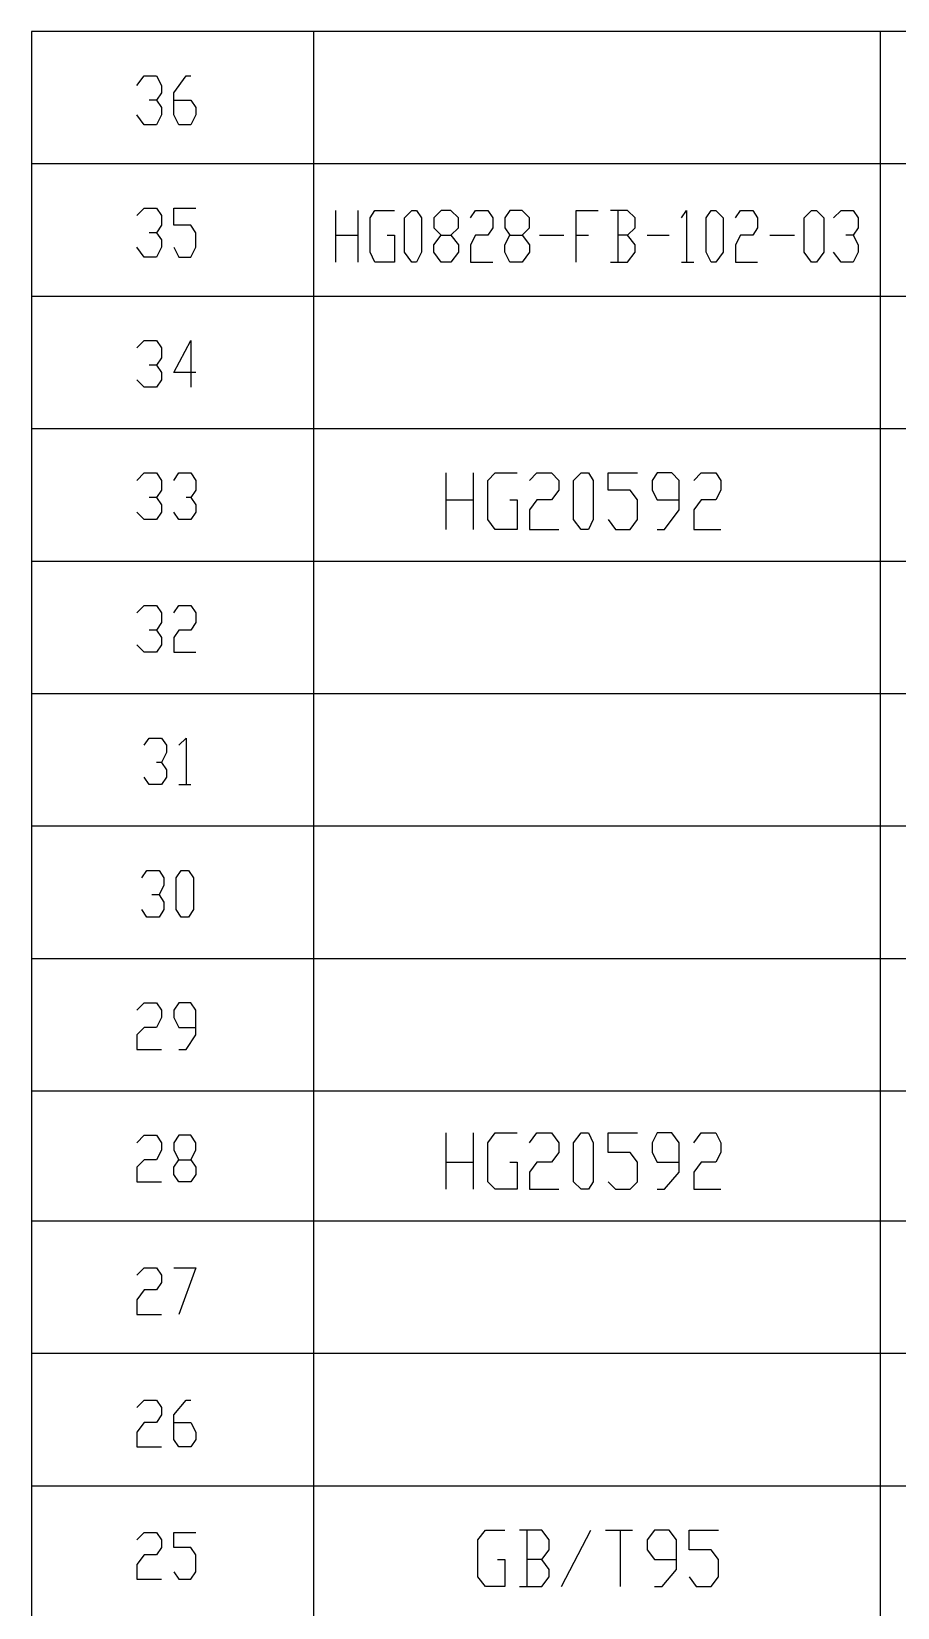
# Model space of a CAD drawing. Header units: millimetres. Extents: x -2210 to 6171, y -6737 to 5572.
# Drawn here: x 3473 to 4160, y -2972 to -1722 of the extents above; entities that cross this region are included whole.
import ezdxf

# ---------------------------------------------------------------- set-up
doc = ezdxf.new("R2010")
doc.units = ezdxf.units.MM
doc.layers.add('1', color=7, linetype='Continuous')

msp = doc.modelspace()

# ---------------------------------------------------------------- linework, layer by layer
at = {"layer": '1', "color": 0, "lineweight": 25}
for points in [[(3472.8, -1721.6), (3472.8, -6684.7)], [(6171.2, -1721.6), (3472.8, -1721.6)], [(3696.5, -1721.6), (3696.5, -5678.8)], [(4145.9, -1721.6), (4145.9, -5678.8)], [(3556.4, -1764.4), (3562.2, -1756.7), (3572, -1756.7), (3575.9, -1764.4), (3575.9, -1770.3), (3572, -1776.1), (3566.1, -1776.1)], [(3585.6, -1776.1), (3599.2, -1776.1), (3603.1, -1782), (3603.1, -1787.8), (3599.2, -1795.6), (3589.5, -1795.6), (3585.6, -1787.8), (3585.6, -1770.3), (3595.3, -1756.7), (3599.2, -1756.7)], [(3572, -1776.1), (3575.9, -1782), (3575.9, -1787.8), (3572, -1795.6), (3562.2, -1795.6), (3556.4, -1787.8)], [(6171.2, -1826.7), (3472.8, -1826.7)], [(3556.4, -1867.6), (3562.2, -1861.7), (3572, -1861.7), (3575.9, -1867.6), (3575.9, -1875.3), (3572, -1881.2), (3566.1, -1881.2)], [(3585.6, -1892.8), (3589.5, -1900.6), (3599.2, -1900.6), (3603.1, -1892.8), (3603.1, -1881.2), (3599.2, -1875.3), (3585.6, -1875.3), (3585.6, -1861.7), (3603.1, -1861.7)], [(3714, -1904.5), (3714, -1863.7)], [(3731.5, -1863.7), (3731.5, -1904.5)], [(3754.9, -1883.1), (3760.7, -1883.1), (3760.7, -1904.5), (3745.1, -1904.5), (3741.2, -1896.7), (3741.2, -1869.5), (3745.1, -1863.7), (3760.7, -1863.7)], [(3774.3, -1904.5), (3768.5, -1896.7), (3768.5, -1869.5), (3774.3, -1863.7), (3778.2, -1863.7), (3782.1, -1869.5), (3782.1, -1896.7), (3778.2, -1904.5), (3774.3, -1904.5)], [(3797.7, -1904.5), (3791.8, -1896.7), (3791.8, -1890.9), (3797.7, -1883.1), (3805.4, -1883.1), (3811.3, -1877.3), (3811.3, -1869.5), (3805.4, -1863.7), (3797.7, -1863.7), (3791.8, -1869.5), (3791.8, -1877.3), (3797.7, -1883.1)], [(3821, -1869.5), (3824.9, -1863.7), (3834.6, -1863.7), (3838.5, -1869.5), (3838.5, -1877.3), (3834.6, -1883.1), (3824.9, -1883.1), (3821, -1890.9), (3821, -1904.5), (3838.5, -1904.5)], [(3852.1, -1904.5), (3848.2, -1896.7), (3848.2, -1890.9), (3852.1, -1883.1), (3861.9, -1883.1), (3867.7, -1877.3), (3867.7, -1869.5), (3861.9, -1863.7), (3852.1, -1863.7), (3848.2, -1869.5), (3848.2, -1877.3), (3852.1, -1883.1)], [(3904.7, -1904.5), (3904.7, -1863.7), (3922.2, -1863.7)], [(3945.5, -1883.1), (3951.4, -1877.3), (3951.4, -1869.5), (3945.5, -1863.7), (3931.9, -1863.7)], [(3937.7, -1863.7), (3937.7, -1904.5)], [(3988.3, -1869.5), (3992.2, -1863.7), (3992.2, -1904.5)], [(4011.7, -1904.5), (4007.8, -1896.7), (4007.8, -1869.5), (4011.7, -1863.7), (4015.6, -1863.7), (4021.4, -1869.5), (4021.4, -1896.7), (4015.6, -1904.5), (4011.7, -1904.5)], [(4031.1, -1869.5), (4035, -1863.7), (4044.7, -1863.7), (4048.6, -1869.5), (4048.6, -1877.3), (4044.7, -1883.1), (4035, -1883.1), (4031.1, -1890.9), (4031.1, -1904.5), (4048.6, -1904.5)], [(4091.4, -1904.5), (4085.6, -1896.7), (4085.6, -1869.5), (4091.4, -1863.7), (4095.3, -1863.7), (4101.2, -1869.5), (4101.2, -1896.7), (4095.3, -1904.5), (4091.4, -1904.5)], [(4108.9, -1869.5), (4114.8, -1863.7), (4124.5, -1863.7), (4128.4, -1869.5), (4128.4, -1877.3), (4124.5, -1883.1), (4118.7, -1883.1)], [(3572, -1881.2), (3575.9, -1887), (3575.9, -1892.8), (3572, -1900.6), (3562.2, -1900.6), (3556.4, -1892.8)], [(3714, -1883.1), (3731.5, -1883.1)], [(3805.4, -1883.1), (3811.3, -1890.9), (3811.3, -1896.7), (3805.4, -1904.5), (3797.7, -1904.5)], [(3861.9, -1883.1), (3867.7, -1890.9), (3867.7, -1896.7), (3861.9, -1904.5), (3852.1, -1904.5)], [(3875.5, -1883.1), (3894.9, -1883.1)], [(3904.7, -1883.1), (3914.4, -1883.1)], [(3931.9, -1904.5), (3945.5, -1904.5), (3951.4, -1896.7), (3951.4, -1890.9), (3945.5, -1883.1), (3937.7, -1883.1)], [(3961.1, -1883.1), (3978.6, -1883.1)], [(4058.4, -1883.1), (4077.8, -1883.1)], [(4124.5, -1883.1), (4128.4, -1890.9), (4128.4, -1896.7), (4124.5, -1904.5), (4114.8, -1904.5), (4108.9, -1896.7)], [(3988.3, -1904.5), (3998, -1904.5)], [(6171.2, -1931.8), (3472.8, -1931.8)], [(3556.4, -1972.6), (3562.2, -1966.8), (3572, -1966.8), (3575.9, -1972.6), (3575.9, -1980.4), (3572, -1986.2), (3566.1, -1986.2)], [(3603.1, -1992.1), (3585.6, -1992.1), (3599.2, -1966.8), (3599.2, -2003.7)], [(3572, -1986.2), (3575.9, -1992.1), (3575.9, -1997.9), (3572, -2003.7), (3562.2, -2003.7), (3556.4, -1997.9)], [(6171.2, -2036.8), (3472.8, -2036.8)], [(3556.4, -2077.7), (3562.2, -2071.8), (3572, -2071.8), (3575.9, -2077.7), (3575.9, -2085.5), (3572, -2091.3), (3566.1, -2091.3)], [(3585.6, -2077.7), (3589.5, -2071.8), (3599.2, -2071.8), (3603.1, -2077.7), (3603.1, -2085.5), (3599.2, -2091.3), (3595.3, -2091.3)], [(3801.5, -2116.6), (3801.5, -2071.8)], [(3822.9, -2071.8), (3822.9, -2116.6)], [(3852.1, -2093.2), (3858, -2093.2), (3858, -2116.6), (3840.5, -2116.6), (3834.6, -2108.8), (3834.6, -2077.7), (3840.5, -2071.8), (3858, -2071.8)], [(3867.7, -2077.7), (3873.5, -2071.8), (3885.2, -2071.8), (3891, -2077.7), (3891, -2085.5), (3885.2, -2093.2), (3873.5, -2093.2), (3867.7, -2101), (3867.7, -2116.6), (3891, -2116.6)], [(3908.6, -2116.6), (3902.7, -2108.8), (3902.7, -2077.7), (3908.6, -2071.8), (3914.4, -2071.8), (3918.3, -2077.7), (3918.3, -2108.8), (3914.4, -2116.6), (3908.6, -2116.6)], [(3930, -2108.8), (3935.8, -2116.6), (3947.5, -2116.6), (3953.3, -2108.8), (3953.3, -2093.2), (3947.5, -2085.5), (3930, -2085.5), (3930, -2071.8), (3953.3, -2071.8)], [(3968.9, -2116.6), (3974.7, -2116.6), (3986.4, -2101), (3986.4, -2077.7), (3980.5, -2071.8), (3968.9, -2071.8), (3965, -2077.7), (3965, -2085.5), (3968.9, -2093.2), (3986.4, -2093.2)], [(3998, -2077.7), (4003.9, -2071.8), (4015.6, -2071.8), (4019.4, -2077.7), (4019.4, -2085.5), (4015.6, -2093.2), (4003.9, -2093.2), (3998, -2101), (3998, -2116.6), (4019.4, -2116.6)], [(3572, -2091.3), (3575.9, -2097.1), (3575.9, -2103), (3572, -2108.8), (3562.2, -2108.8), (3556.4, -2103)], [(3599.2, -2091.3), (3603.1, -2097.1), (3603.1, -2103), (3599.2, -2108.8), (3589.5, -2108.8), (3585.6, -2103)], [(3801.5, -2093.2), (3822.9, -2093.2)], [(6171.2, -2141.9), (3472.8, -2141.9)], [(3556.4, -2182.7), (3562.2, -2176.9), (3572, -2176.9), (3575.9, -2182.7), (3575.9, -2190.5), (3572, -2196.4), (3566.1, -2196.4)], [(3585.6, -2182.7), (3589.5, -2176.9), (3599.2, -2176.9), (3603.1, -2182.7), (3603.1, -2190.5), (3599.2, -2196.4), (3589.5, -2196.4), (3585.6, -2202.2), (3585.6, -2213.9), (3603.1, -2213.9)], [(3572, -2196.4), (3575.9, -2202.2), (3575.9, -2208), (3572, -2213.9), (3562.2, -2213.9), (3556.4, -2208)], [(6171.2, -2246.9), (3472.8, -2246.9)], [(3562.2, -2287.8), (3566.1, -2282), (3575.9, -2282), (3579.8, -2287.8), (3579.8, -2293.6), (3575.9, -2301.4), (3572, -2301.4)], [(3589.5, -2287.8), (3595.3, -2282), (3595.3, -2318.9)], [(3575.9, -2301.4), (3579.8, -2307.2), (3579.8, -2313.1), (3575.9, -2318.9), (3566.1, -2318.9), (3562.2, -2313.1)], [(3589.5, -2318.9), (3599.2, -2318.9)], [(6171.2, -2352), (3472.8, -2352)], [(3560.3, -2392.8), (3564.2, -2387), (3573.9, -2387), (3577.8, -2392.8), (3577.8, -2398.7), (3573.9, -2406.5), (3568.1, -2406.5)], [(3591.4, -2424), (3587.5, -2418.1), (3587.5, -2392.8), (3591.4, -2387), (3597.3, -2387), (3601.2, -2392.8), (3601.2, -2418.1), (3597.3, -2424), (3591.4, -2424)], [(3573.9, -2406.5), (3577.8, -2412.3), (3577.8, -2418.1), (3573.9, -2424), (3564.2, -2424), (3560.3, -2418.1)], [(6171.2, -2457.1), (3472.8, -2457.1)], [(3556.4, -2497.9), (3562.2, -2492.1), (3572, -2492.1), (3575.9, -2497.9), (3575.9, -2503.7), (3572, -2511.5), (3562.2, -2511.5), (3556.4, -2517.4), (3556.4, -2529), (3575.9, -2529)], [(3589.5, -2529), (3595.3, -2529), (3603.1, -2517.4), (3603.1, -2497.9), (3599.2, -2492.1), (3589.5, -2492.1), (3585.6, -2497.9), (3585.6, -2503.7), (3589.5, -2511.5), (3603.1, -2511.5)], [(6171.2, -2562.1), (3472.8, -2562.1)], [(3556.4, -2603), (3562.2, -2597.1), (3572, -2597.1), (3575.9, -2603), (3575.9, -2608.8), (3572, -2616.6), (3562.2, -2616.6), (3556.4, -2622.4), (3556.4, -2634.1), (3575.9, -2634.1)], [(3589.5, -2634.1), (3585.6, -2628.3), (3585.6, -2622.4), (3589.5, -2616.6), (3599.2, -2616.6), (3603.1, -2608.8), (3603.1, -2603), (3599.2, -2597.1), (3589.5, -2597.1), (3585.6, -2603), (3585.6, -2608.8), (3589.5, -2616.6)], [(3801.5, -2639.9), (3801.5, -2595.2)], [(3822.9, -2595.2), (3822.9, -2639.9)], [(3852.1, -2618.5), (3858, -2618.5), (3858, -2639.9), (3840.5, -2639.9), (3834.6, -2634.1), (3834.6, -2603), (3840.5, -2595.2), (3858, -2595.2)], [(3867.7, -2603), (3873.5, -2595.2), (3885.2, -2595.2), (3891, -2603), (3891, -2610.7), (3885.2, -2618.5), (3873.5, -2618.5), (3867.7, -2626.3), (3867.7, -2639.9), (3891, -2639.9)], [(3908.6, -2639.9), (3902.7, -2634.1), (3902.7, -2603), (3908.6, -2595.2), (3914.4, -2595.2), (3918.3, -2603), (3918.3, -2634.1), (3914.4, -2639.9), (3908.6, -2639.9)], [(3930, -2634.1), (3935.8, -2639.9), (3947.5, -2639.9), (3953.3, -2634.1), (3953.3, -2618.5), (3947.5, -2610.7), (3930, -2610.7), (3930, -2595.2), (3953.3, -2595.2)], [(3968.9, -2639.9), (3974.7, -2639.9), (3986.4, -2626.3), (3986.4, -2603), (3980.5, -2595.2), (3968.9, -2595.2), (3965, -2603), (3965, -2610.7), (3968.9, -2618.5), (3986.4, -2618.5)], [(3998, -2603), (4003.9, -2595.2), (4015.6, -2595.2), (4019.4, -2603), (4019.4, -2610.7), (4015.6, -2618.5), (4003.9, -2618.5), (3998, -2626.3), (3998, -2639.9), (4019.4, -2639.9)], [(3599.2, -2616.6), (3603.1, -2622.4), (3603.1, -2628.3), (3599.2, -2634.1), (3589.5, -2634.1)], [(3801.5, -2618.5), (3822.9, -2618.5)], [(6171.2, -2665.2), (3472.8, -2665.2)], [(3556.4, -2708), (3562.2, -2702.2), (3572, -2702.2), (3575.9, -2708), (3575.9, -2713.9), (3572, -2719.7), (3562.2, -2719.7), (3556.4, -2727.5), (3556.4, -2739.2), (3575.9, -2739.2)], [(3585.6, -2702.2), (3603.1, -2702.2), (3589.5, -2739.2)], [(6171.2, -2770.3), (3472.8, -2770.3)], [(6171.2, -2770.3), (3472.8, -2770.3)], [(3556.4, -2813.1), (3562.2, -2807.2), (3572, -2807.2), (3575.9, -2813.1), (3575.9, -2818.9), (3572, -2824.8), (3562.2, -2824.8), (3556.4, -2832.5), (3556.4, -2844.2), (3575.9, -2844.2)], [(3585.6, -2824.8), (3599.2, -2824.8), (3603.1, -2832.5), (3603.1, -2838.4), (3599.2, -2844.2), (3589.5, -2844.2), (3585.6, -2838.4), (3585.6, -2818.9), (3595.3, -2807.2), (3599.2, -2807.2)], [(6171.2, -2875.3), (3472.8, -2875.3)], [(3556.4, -2918.1), (3562.2, -2912.3), (3572, -2912.3), (3575.9, -2918.1), (3575.9, -2924), (3572, -2929.8), (3562.2, -2929.8), (3556.4, -2937.6), (3556.4, -2949.3), (3575.9, -2949.3)], [(3585.6, -2943.4), (3589.5, -2949.3), (3599.2, -2949.3), (3603.1, -2943.4), (3603.1, -2929.8), (3599.2, -2924), (3585.6, -2924), (3585.6, -2912.3), (3603.1, -2912.3)], [(3842.4, -2933.7), (3848.2, -2933.7), (3848.2, -2955.1), (3832.7, -2955.1), (3826.8, -2947.3), (3826.8, -2918.1), (3832.7, -2910.4), (3848.2, -2910.4)], [(3877.4, -2933.7), (3883.3, -2925.9), (3883.3, -2918.1), (3877.4, -2910.4), (3859.9, -2910.4)], [(3865.7, -2910.4), (3865.7, -2955.1)], [(3893, -2955.1), (3916.3, -2910.4)], [(3928, -2910.4), (3949.4, -2910.4)], [(3939.7, -2910.4), (3939.7, -2955.1)], [(3966.9, -2955.1), (3972.8, -2955.1), (3984.4, -2941.5), (3984.4, -2918.1), (3978.6, -2910.4), (3966.9, -2910.4), (3961.1, -2918.1), (3961.1, -2925.9), (3966.9, -2933.7), (3984.4, -2933.7)], [(3994.2, -2947.3), (4000, -2955.1), (4011.7, -2955.1), (4017.5, -2947.3), (4017.5, -2933.7), (4011.7, -2925.9), (3994.2, -2925.9), (3994.2, -2910.4), (4017.5, -2910.4)], [(3859.9, -2955.1), (3877.4, -2955.1), (3883.3, -2947.3), (3883.3, -2941.5), (3877.4, -2933.7), (3865.7, -2933.7)]]:
    msp.add_lwpolyline(points, dxfattribs=at)

doc.saveas('drawing.dxf')
